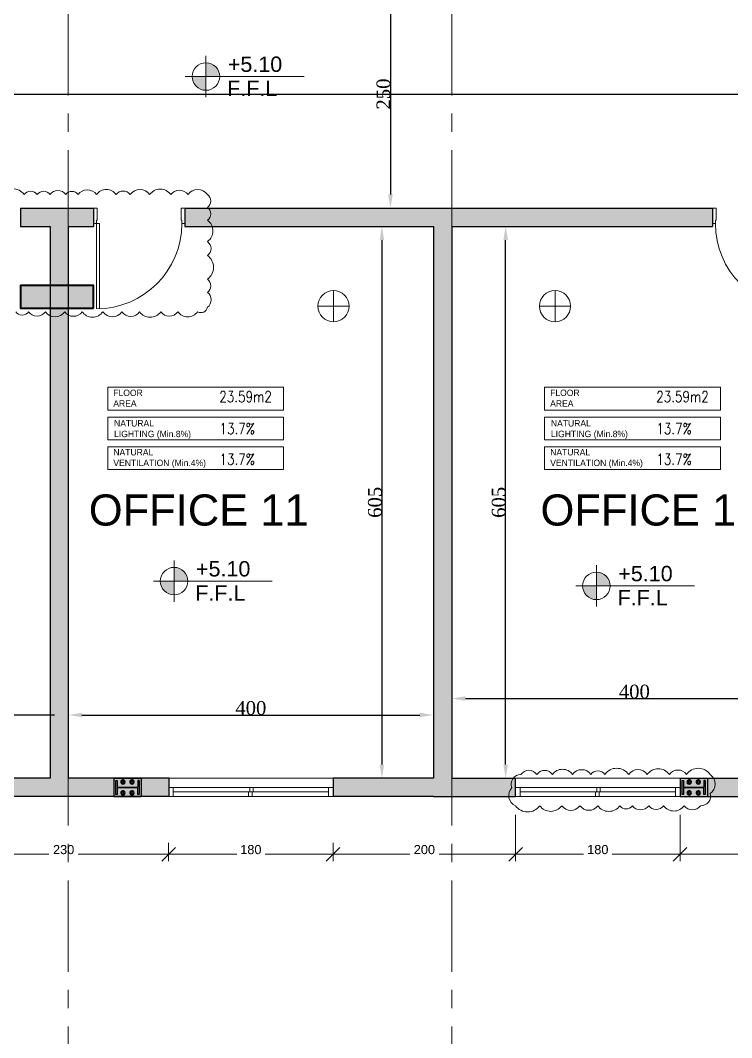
# Model space of a CAD drawing. Header units: millimetres. Extents: x -9083 to 924194, y -232449 to 321637.
# Drawn here: x 76362 to 84150, y 156721 to 167866 of the extents above; entities that cross this region are included whole.
import ezdxf
from ezdxf.enums import TextEntityAlignment as Align

# ---------------------------------------------------------------- set-up
doc = ezdxf.new("R2010")
doc.units = ezdxf.units.MM
doc.header["$LTSCALE"] = 400
doc.header["$MEASUREMENT"] = 0
doc.header["$PDMODE"] = 3
doc.linetypes.add('CENTER', pattern=[2, 1.25, -0.25, 0.25, -0.25])
doc.linetypes.add('CENTERX2', pattern=[4, 2.5, -0.5, 0.5, -0.5])
doc.layers.get('0').update_dxf_attribs({"lineweight": 0, "true_color": 0xff1414})
doc.layers.get('Defpoints').update_dxf_attribs({"color": 8, "lineweight": 5})
for name, color, linetype, lineweight in [('0.column', 5, 'Continuous', 40), ('0.dim', 3, 'Continuous', 25), ('0.hatch', 8, 'Continuous', 5), ('A-ANNO-DIMS', 134, 'Continuous', 9), ('A-DOOR', 2, 'Continuous', 9), ('AR-Level', 120, 'Continuous', 13), ('DETAILS DIMENSION', 15, 'Continuous', 5), ('HATCH', 15, 'Continuous', 0), ('REVC', 210, 'Continuous', 0), ('ROOM INFORMATION', 7, 'Continuous', 5), ('ROOMS DIMENSION', 3, 'Continuous', 5), ('TEXT ROOM INFORMATION', 1, 'Continuous', 5), ('WALL PROPOSED', 255, 'Continuous', 30), ('WINDOWS', 5, 'Continuous', 5)]:
    doc.layers.add(name, color=color, linetype=linetype, lineweight=lineweight)
doc.layers.add('ALARM', color=7, linetype='Continuous', lineweight=5, true_color=0xff0f0f)
doc.layers.add('AXIES', color=7, linetype='CENTER', lineweight=0, true_color=0x949596)
doc.layers.add('STEEL', color=63, linetype='Continuous')
doc.styles.add('arial', font='arial.ttf', dxfattribs={"width": 0.8, "height": 2.2})
doc.styles.add('Arial_1', font='arial.ttf', dxfattribs={"height": 300})
doc.styles.add('asif', font='arial.ttf')
doc.styles.add('ROMAN', font='times.ttf')
doc.styles.add('ROMANS-TITLE', font='ROMANS.shx', dxfattribs={"width": 0.8})
doc.styles.get("Standard").update_dxf_attribs({"font": 'GOTHIC.TTF', "height": 220})
doc.dimstyles.new('DETAILS DIMENSION', dxfattribs={"dimtxt": 100, "dimasz": 150, "dimexe": 75, "dimexo": 200, "dimgap": 50, "dimtad": 0, "dimdec": 0, "dimlfac": 0.1, "dimzin": 0, "dimdsep": 46, "dimtxsty": 'asif', "dimblk": 'OBLIQUE', "dimcen": 200, "dimdle": 50, "dimclrd": 181, "dimclre": 146, "dimclrt": 1, "dimadec": 0, "dimazin": 0, "dimtfac": 0.5, "dimtdec": 0, "dimtix": 1, "dimtofl": 0, "dimtmove": 2, "dimatfit": 2, "dimfxl": 100, "dimtvp": 0.5, "dimtolj": 1, "dimtzin": 0, "dimlwd": -1, "dimlwe": -1, "dimarcsym": 0})
doc.dimstyles.new('ROOMS DIM', dxfattribs={"dimtxt": 150, "dimasz": 150, "dimexe": 0.06, "dimexo": 0.06, "dimgap": 0.03, "dimtad": 1, "dimtoh": 1, "dimdec": 0, "dimlfac": 0.1, "dimzin": 13, "dimdsep": 46, "dimtxsty": 'ROMAN', "dimcen": 0.09, "dimdle": 0.06, "dimse1": 1, "dimse2": 1, "dimclrd": 256, "dimclre": 256, "dimclrt": 3, "dimadec": 0, "dimazin": 0, "dimtfac": 1, "dimtdec": 0, "dimtix": 1, "dimtmove": 2, "dimatfit": 3, "dimfxl": 0.06, "dimtolj": 1, "dimtzin": 0, "dimarcsym": 0})

# ---------------------------------------------------------------- blocks, each defined once
blk = doc.blocks.new('dfvdfv')
at = {"color": 1}
for p, q in [((117630.293, -14767.934), (117630.293, -14766.814)), ((117630.333, -14766.815), (117630.333, -14767.934)), ((117630.253, -14767.934), (117630.293, -14767.934)), ((117630.333, -14767.934), (117630.293, -14767.934)), ((117630.293, -14767.934), (117630.293, -14767.974)), ((117630.293, -14767.974), (117630.303, -14767.974)), ((117630.303, -14767.974), (117630.303, -14768.134)), ((117631.413, -14767.974), (117631.403, -14767.974)), ((117631.403, -14767.974), (117631.403, -14768.134)), ((117631.453, -14767.934), (117631.413, -14767.934)), ((117631.413, -14767.934), (117631.413, -14767.974)), ((117630.303, -14768.134), (117630.253, -14768.134)), ((117631.403, -14768.134), (117631.453, -14768.134))]:
    blk.add_line(p, q, dxfattribs=at)
blk.add_arc((117630.293, -14767.934), 1.12, 0, 90, dxfattribs=at)
blk = doc.blocks.new('*D743')
at = {"layer": 'Defpoints', "color": 0, "transparency": 16777216}
for p in [(81676, 165609), (81676, 165609), (81189, 159563)]:
    blk.add_point(p, dxfattribs=at)
at = {"layer": 'ROOMS DIMENSION', "lineweight": -2, "transparency": 16777216}
blk.add_line((81676, 159713), (81676, 165459), dxfattribs=at)
at = {"layer": 'ROOMS DIMENSION', "transparency": 16777216}
for points in [[(81651, 165459), (81701, 165459), (81676, 165609)], [(81651, 159713), (81701, 159713), (81676, 159563)]]:
    blk.add_solid(points, dxfattribs=at)
at = {"layer": 'ROOMS DIMENSION', "color": 3, "transparency": 16777216, "insert": (81600, 162586), "char_height": 150, "attachment_point": 5, "rotation": 90, "style": 'ROMAN'}
blk.add_mtext('\\A1;605', dxfattribs=at)
blk = doc.blocks.new('*D744')
at = {"layer": 'Defpoints', "color": 0, "transparency": 16777216}
for p in [(85085, 160436), (81085, 160160), (85085, 160160)]:
    blk.add_point(p, dxfattribs=at)
at = {"layer": 'ROOMS DIMENSION', "lineweight": -2, "transparency": 16777216}
blk.add_line((81235, 160436), (84935, 160436), dxfattribs=at)
at = {"layer": 'ROOMS DIMENSION', "transparency": 16777216}
for points in [[(81235, 160461), (81235, 160411), (81085, 160436)], [(84935, 160461), (84935, 160411), (85085, 160436)]]:
    blk.add_solid(points, dxfattribs=at)
at = {"layer": 'ROOMS DIMENSION', "color": 3, "transparency": 16777216, "insert": (83085, 160512), "char_height": 150, "attachment_point": 5, "style": 'ROMAN'}
blk.add_mtext('\\A1;400', dxfattribs=at)
blk = doc.blocks.new('*D672')
at = {"layer": 'Defpoints', "color": 0, "transparency": 16777216}
for p in [(72187, 168309), (78456, 165809), (80415, 165809)]:
    blk.add_point(p, dxfattribs=at)
at = {"layer": 'ROOMS DIMENSION', "lineweight": -2, "transparency": 16777216}
blk.add_line((80415, 168159), (80415, 165959), dxfattribs=at)
at = {"layer": 'ROOMS DIMENSION', "transparency": 16777216}
for points in [[(80390, 168159), (80440, 168159), (80415, 168309)], [(80390, 165959), (80440, 165959), (80415, 165809)]]:
    blk.add_solid(points, dxfattribs=at)
at = {"layer": 'ROOMS DIMENSION', "color": 3, "transparency": 16777216, "insert": (80338, 167059), "char_height": 150, "attachment_point": 5, "rotation": 90, "style": 'ROMAN'}
blk.add_mtext('\\A1;250', dxfattribs=at)
blk = doc.blocks.new('*U175')
for p, q in [((0.1, -0.2), (0.1, 0)), ((0.15, 0), (0.15, -0.1)), ((1.85, 0), (1.85, -0.1)), ((1.9, 0), (1.9, -0.2)), ((0.15, -0.1), (0.1, -0.1)), ((0.15, -0.05), (1.85, -0.05)), ((0.15, -0.1), (1.85, -0.1)), ((1.85, -0.1), (1.9, -0.1))]:
    blk.add_line(p, q)
for points in [[(1.9, -0.2), (0.1, -0.2), (0.1, 0), (1.9, 0)], [(0.987, -0.05), (1.025, -0.05), (1.025, 0), (0.987, 0)], [(0.975, -0.1), (1.012, -0.1), (1.012, -0.05), (0.975, -0.05)]]:
    blk.add_lwpolyline(points, close=True)
blk = doc.blocks.new('*D678')
at = {"layer": 'Defpoints', "color": 0, "transparency": 16777216}
for p in [(76887, 160930), (80885, 160930), (80885, 160256)]:
    blk.add_point(p, dxfattribs=at)
at = {"layer": 'ROOMS DIMENSION', "lineweight": -2, "transparency": 16777216}
blk.add_line((77037, 160256), (80735, 160256), dxfattribs=at)
at = {"layer": 'ROOMS DIMENSION', "transparency": 16777216}
for points in [[(77037, 160281), (77037, 160231), (76887, 160256)], [(80735, 160281), (80735, 160231), (80885, 160256)]]:
    blk.add_solid(points, dxfattribs=at)
at = {"layer": 'ROOMS DIMENSION', "color": 3, "transparency": 16777216, "insert": (78886, 160332), "char_height": 150, "attachment_point": 5, "style": 'ROMAN'}
blk.add_mtext('\\A1;400', dxfattribs=at)
blk = doc.blocks.new('*D679')
at = {"layer": 'Defpoints', "color": 0, "transparency": 16777216}
for p in [(72884, 162150), (72884, 160256), (76887, 160256)]:
    blk.add_point(p, dxfattribs=at)
at = {"layer": 'ROOMS DIMENSION', "lineweight": -2, "transparency": 16777216}
blk.add_line((76737, 160256), (73034, 160256), dxfattribs=at)
at = {"layer": 'ROOMS DIMENSION', "transparency": 16777216}
for points in [[(73034, 160281), (73034, 160231), (72884, 160256)], [(76737, 160281), (76737, 160231), (76887, 160256)]]:
    blk.add_solid(points, dxfattribs=at)
at = {"layer": 'ROOMS DIMENSION', "color": 3, "transparency": 16777216, "insert": (74885, 160332), "char_height": 150, "attachment_point": 5, "style": 'ROMAN'}
blk.add_mtext('\\A1;400', dxfattribs=at)
blk = doc.blocks.new('*D682')
at = {"layer": 'Defpoints', "color": 0, "transparency": 16777216}
for p in [(80303, 165609), (80303, 159563), (80321, 159563)]:
    blk.add_point(p, dxfattribs=at)
at = {"layer": 'ROOMS DIMENSION', "lineweight": -2, "transparency": 16777216}
blk.add_line((80321, 165459), (80321, 159713), dxfattribs=at)
at = {"layer": 'ROOMS DIMENSION', "transparency": 16777216}
for points in [[(80296, 165459), (80346, 165459), (80321, 165609)], [(80296, 159713), (80346, 159713), (80321, 159563)]]:
    blk.add_solid(points, dxfattribs=at)
at = {"layer": 'ROOMS DIMENSION', "color": 3, "transparency": 16777216, "insert": (80245, 162586), "char_height": 150, "attachment_point": 5, "rotation": 90, "style": 'ROMAN'}
blk.add_mtext('\\A1;605', dxfattribs=at)
blk = doc.blocks.new('_Oblique')
at = {"color": 0, "linetype": 'ByBlock', "lineweight": -2}
blk.add_line((-0.5, -0.5), (0.5, 0.5), dxfattribs=at)
blk = doc.blocks.new('*D691')
at = {"layer": 'Defpoints', "color": 0, "transparency": 16777216}
for p in [(75685, 159054), (77986, 159054), (77986, 158730)]:
    blk.add_point(p, dxfattribs=at)
at = {"layer": 'DETAILS DIMENSION', "color": 146, "transparency": 16777216}
for p, q in [((75685, 158854), (75685, 158655)), ((77986, 158854), (77986, 158655))]:
    blk.add_line(p, q, dxfattribs=at)
at = {"layer": 'DETAILS DIMENSION', "color": 181, "transparency": 16777216}
for p, q in [((75635, 158730), (76675, 158730)), ((78036, 158730), (76997, 158730))]:
    blk.add_line(p, q, dxfattribs=at)
at = {"layer": 'DETAILS DIMENSION', "color": 181, "transparency": 16777216, "xscale": 150, "yscale": 150, "zscale": 150, "rotation": 180}
blk.add_blockref('_Oblique', (75685, 158730), dxfattribs=at)
at = {"layer": 'DETAILS DIMENSION', "color": 181, "transparency": 16777216, "xscale": 150, "yscale": 150, "zscale": 150}
blk.add_blockref('_Oblique', (77986, 158730), dxfattribs=at)
at = {"layer": 'DETAILS DIMENSION', "color": 1, "transparency": 16777216, "insert": (76836, 158781), "char_height": 100, "attachment_point": 5, "style": 'asif'}
blk.add_mtext('\\A1;230', dxfattribs=at)
blk = doc.blocks.new('*D692')
at = {"layer": 'Defpoints', "color": 0, "transparency": 16777216}
for p in [(77986, 159054), (79786, 159054), (79786, 158730)]:
    blk.add_point(p, dxfattribs=at)
at = {"layer": 'DETAILS DIMENSION', "color": 146, "transparency": 16777216}
for p, q in [((77986, 158854), (77986, 158655)), ((79786, 158854), (79786, 158655))]:
    blk.add_line(p, q, dxfattribs=at)
at = {"layer": 'DETAILS DIMENSION', "color": 181, "transparency": 16777216}
for p, q in [((77936, 158730), (78731, 158730)), ((79836, 158730), (79042, 158730))]:
    blk.add_line(p, q, dxfattribs=at)
at = {"layer": 'DETAILS DIMENSION', "color": 181, "transparency": 16777216, "xscale": 150, "yscale": 150, "zscale": 150, "rotation": 180}
blk.add_blockref('_Oblique', (77986, 158730), dxfattribs=at)
at = {"layer": 'DETAILS DIMENSION', "color": 181, "transparency": 16777216, "xscale": 150, "yscale": 150, "zscale": 150}
blk.add_blockref('_Oblique', (79786, 158730), dxfattribs=at)
at = {"layer": 'DETAILS DIMENSION', "color": 1, "transparency": 16777216, "insert": (78886, 158781), "char_height": 100, "attachment_point": 5, "style": 'asif'}
blk.add_mtext('\\A1;180', dxfattribs=at)
blk = doc.blocks.new('*D693')
at = {"layer": 'Defpoints', "color": 0, "transparency": 16777216}
for p in [(81785, 159363), (79786, 159054), (81785, 158730)]:
    blk.add_point(p, dxfattribs=at)
at = {"layer": 'DETAILS DIMENSION', "color": 146, "transparency": 16777216}
for p, q in [((81785, 159163), (81785, 158655)), ((79786, 158854), (79786, 158655))]:
    blk.add_line(p, q, dxfattribs=at)
at = {"layer": 'DETAILS DIMENSION', "color": 181, "transparency": 16777216}
for p, q in [((79736, 158730), (80625, 158730)), ((81835, 158730), (80947, 158730))]:
    blk.add_line(p, q, dxfattribs=at)
at = {"layer": 'DETAILS DIMENSION', "color": 181, "transparency": 16777216, "xscale": 150, "yscale": 150, "zscale": 150, "rotation": 180}
blk.add_blockref('_Oblique', (79786, 158730), dxfattribs=at)
at = {"layer": 'DETAILS DIMENSION', "color": 181, "transparency": 16777216, "xscale": 150, "yscale": 150, "zscale": 150}
blk.add_blockref('_Oblique', (81785, 158730), dxfattribs=at)
at = {"layer": 'DETAILS DIMENSION', "color": 1, "transparency": 16777216, "insert": (80786, 158781), "char_height": 100, "attachment_point": 5, "style": 'asif'}
blk.add_mtext('\\A1;200', dxfattribs=at)
blk = doc.blocks.new('*D694')
at = {"layer": 'Defpoints', "color": 0, "transparency": 16777216}
for p in [(81785, 159363), (83585, 159363), (83585, 158730)]:
    blk.add_point(p, dxfattribs=at)
at = {"layer": 'DETAILS DIMENSION', "color": 146, "transparency": 16777216}
for p, q in [((81785, 159163), (81785, 158655)), ((83585, 159163), (83585, 158655))]:
    blk.add_line(p, q, dxfattribs=at)
at = {"layer": 'DETAILS DIMENSION', "color": 181, "transparency": 16777216}
for p, q in [((81735, 158730), (82530, 158730)), ((83635, 158730), (82841, 158730))]:
    blk.add_line(p, q, dxfattribs=at)
at = {"layer": 'DETAILS DIMENSION', "color": 181, "transparency": 16777216, "xscale": 150, "yscale": 150, "zscale": 150, "rotation": 180}
blk.add_blockref('_Oblique', (81785, 158730), dxfattribs=at)
at = {"layer": 'DETAILS DIMENSION', "color": 181, "transparency": 16777216, "xscale": 150, "yscale": 150, "zscale": 150}
blk.add_blockref('_Oblique', (83585, 158730), dxfattribs=at)
at = {"layer": 'DETAILS DIMENSION', "color": 1, "transparency": 16777216, "insert": (82685, 158781), "char_height": 100, "attachment_point": 5, "style": 'asif'}
blk.add_mtext('\\A1;180', dxfattribs=at)
blk = doc.blocks.new('*D695')
at = {"layer": 'Defpoints', "color": 0, "transparency": 16777216}
for p in [(83585, 159363), (86385, 159054), (86385, 158730)]:
    blk.add_point(p, dxfattribs=at)
at = {"layer": 'DETAILS DIMENSION', "color": 146, "transparency": 16777216}
for p, q in [((83585, 159163), (83585, 158655)), ((86385, 158854), (86385, 158655))]:
    blk.add_line(p, q, dxfattribs=at)
at = {"layer": 'DETAILS DIMENSION', "color": 181, "transparency": 16777216}
for p, q in [((83535, 158730), (84824, 158730)), ((86435, 158730), (85147, 158730))]:
    blk.add_line(p, q, dxfattribs=at)
at = {"layer": 'DETAILS DIMENSION', "color": 181, "transparency": 16777216, "xscale": 150, "yscale": 150, "zscale": 150, "rotation": 180}
blk.add_blockref('_Oblique', (83585, 158730), dxfattribs=at)
at = {"layer": 'DETAILS DIMENSION', "color": 181, "transparency": 16777216, "xscale": 150, "yscale": 150, "zscale": 150}
blk.add_blockref('_Oblique', (86385, 158730), dxfattribs=at)
at = {"layer": 'DETAILS DIMENSION', "color": 1, "transparency": 16777216, "insert": (84985, 158781), "char_height": 100, "attachment_point": 5, "style": 'asif'}
blk.add_mtext('\\A1;280', dxfattribs=at)
blk = doc.blocks.new('A$Ccfd28120')
for p, q in [((0, -171), (0, 171)), ((171, 0), (-171, 0))]:
    blk.add_line(p, q)
blk.add_circle((0, 0), 171)
blk = doc.blocks.new('hjhg')
at = {"layer": 'AXIES', "linetype": 'CENTERX2'}
for p, q in [((6085684.3, 791366), (6085684.3, 816591.3)), ((6089882.5, 791366), (6089882.5, 816591.3)), ((6131186.9, 796484.5), (6071269.8, 796484.5))]:
    blk.add_line(p, q, dxfattribs=at)
blk = doc.blocks.new('*D768')
at = {"layer": 'Defpoints', "color": 0, "transparency": 16777216}
for p in [(116685, 168509), (68985, 168309), (116685, 167056)]:
    blk.add_point(p, dxfattribs=at)
at = {"layer": 'ROOMS DIMENSION', "lineweight": -2, "transparency": 16777216}
blk.add_line((69135, 167056), (116535, 167056), dxfattribs=at)
at = {"layer": 'ROOMS DIMENSION', "transparency": 16777216}
for points in [[(69135, 167081), (69135, 167031), (68985, 167056)], [(116535, 167081), (116535, 167031), (116685, 167056)]]:
    blk.add_solid(points, dxfattribs=at)
at = {"layer": 'ROOMS DIMENSION', "color": 3, "transparency": 16777216, "insert": (92585, 167665), "char_height": 150, "attachment_point": 5, "style": 'ROMAN'}
blk.add_mtext('\\A1;4770', dxfattribs=at)
blk = doc.blocks.new('Room Info')
at = {"layer": 'TEXT ROOM INFORMATION', "ltscale": 5}
for tag, p in [('FLR_AREA', (17, 833.5)), ('NAT_LIGHT', (19, 482.5)), ('NAT_VENT', (19, 147.5))]:
    blk.add_attdef(tag, p, '', height=180, dxfattribs=at)
blk = doc.blocks.new('Level-p')
h = blk.add_hatch(color=251)
h.paths.add_polyline_path([(0, 0.0025), (0, 0), (0.0025, 0, 0.414214)])
h.paths.add_polyline_path([(0, 0), (-0.0025, 0, 0.414214), (0, -0.0025)])
for p, q in [((0, -0.00375), (0, 0.00375)), ((0.01781, 0), (-0.00375, 0))]:
    blk.add_line(p, q)
blk.add_circle((0, 0), 0.0025)
at = {"style": 'arial'}
for p in [(0.00285, 0.0006), (0.00276, -0.00253)]:
    blk.add_attdef('F.F.L+1.20', p, '', height=0.002, dxfattribs=at)
blk = doc.blocks.new('GHBVNVCN')
at = {"layer": '0.hatch'}
h = blk.add_hatch(color=256, dxfattribs=at)
h.dxf.hatch_style = 1
h.paths.add_polyline_path([(891.729, -1733.231), (891.729, -1732.981), (890.929, -1732.981), (890.929, -1733.231)])
at = {"layer": '0.column'}
blk.add_lwpolyline([(891.729, -1733.231), (891.729, -1732.981), (890.929, -1732.981), (890.929, -1733.231)], close=True, dxfattribs=at)
at = {"layer": 'STEEL', "color": 114, "true_color": 0x139b48}
for p, q in [((891.952, -1738.381), (891.952, -1738.581)), ((891.952, -1738.381), (892.252, -1738.381)), ((891.975, -1738.557), (891.975, -1738.405)), ((891.975, -1738.405), (891.99, -1738.405)), ((891.99, -1738.405), (891.99, -1738.477)), ((892.229, -1738.405), (892.214, -1738.405)), ((892.214, -1738.405), (892.214, -1738.477)), ((892.229, -1738.405), (892.229, -1738.557)), ((892.252, -1738.381), (892.252, -1738.581)), ((898.152, -1738.381), (898.152, -1738.581)), ((898.152, -1738.381), (898.452, -1738.381)), ((898.175, -1738.557), (898.175, -1738.405)), ((898.175, -1738.405), (898.19, -1738.405)), ((898.19, -1738.405), (898.19, -1738.477)), ((898.429, -1738.405), (898.414, -1738.405)), ((898.414, -1738.405), (898.414, -1738.477)), ((898.429, -1738.405), (898.429, -1738.557)), ((898.452, -1738.381), (898.452, -1738.581)), ((891.99, -1738.557), (891.975, -1738.557)), ((891.99, -1738.477), (892.214, -1738.477)), ((892.214, -1738.485), (891.99, -1738.485)), ((891.99, -1738.485), (891.99, -1738.557)), ((892.214, -1738.557), (892.214, -1738.485)), ((892.229, -1738.557), (892.214, -1738.557)), ((898.19, -1738.557), (898.175, -1738.557)), ((898.19, -1738.477), (898.414, -1738.477)), ((898.414, -1738.485), (898.19, -1738.485)), ((898.19, -1738.485), (898.19, -1738.557)), ((898.414, -1738.557), (898.414, -1738.485)), ((898.429, -1738.557), (898.414, -1738.557)), ((891.952, -1738.581), (892.252, -1738.581)), ((898.152, -1738.581), (898.452, -1738.581))]:
    blk.add_line(p, q, dxfattribs=at)
at = {"layer": 'STEEL', "color": 8, "ltscale": 500}
for centre, radius, start, end in [((892.052, -1738.421), 0.024, 30, 210), ((892.052, -1738.421), 0.024, 210, 30), ((892.052, -1738.421), 0.012, 45, 225), ((892.052, -1738.421), 0.012, 150, 330), ((892.052, -1738.421), 0.012, 330, 150), ((892.052, -1738.421), 0.012, 225, 45), ((892.152, -1738.421), 0.024, 30, 210), ((892.152, -1738.421), 0.024, 210, 30), ((892.152, -1738.421), 0.012, 45, 225), ((892.152, -1738.421), 0.012, 150, 330), ((892.152, -1738.421), 0.012, 330, 150), ((892.152, -1738.421), 0.012, 225, 45), ((898.252, -1738.421), 0.024, 30, 210), ((898.252, -1738.421), 0.024, 210, 30), ((898.252, -1738.421), 0.012, 45, 225), ((898.252, -1738.421), 0.012, 150, 330), ((898.252, -1738.421), 0.012, 330, 150), ((898.252, -1738.421), 0.012, 225, 45), ((898.352, -1738.421), 0.024, 30, 210), ((898.352, -1738.421), 0.024, 210, 30), ((898.352, -1738.421), 0.012, 45, 225), ((898.352, -1738.421), 0.012, 150, 330), ((898.352, -1738.421), 0.012, 330, 150), ((898.352, -1738.421), 0.012, 225, 45), ((892.052, -1738.541), 0.024, 30, 210), ((892.052, -1738.541), 0.024, 210, 30), ((892.052, -1738.541), 0.012, 45, 225), ((892.052, -1738.541), 0.012, 150, 330), ((892.052, -1738.541), 0.012, 330, 150), ((892.052, -1738.541), 0.012, 225, 45), ((892.152, -1738.541), 0.024, 30, 210), ((892.152, -1738.541), 0.024, 210, 30), ((892.152, -1738.541), 0.012, 45, 225), ((892.152, -1738.541), 0.012, 150, 330), ((892.152, -1738.541), 0.012, 330, 150), ((892.152, -1738.541), 0.012, 225, 45), ((898.252, -1738.541), 0.024, 30, 210), ((898.252, -1738.541), 0.024, 210, 30), ((898.252, -1738.541), 0.012, 45, 225), ((898.252, -1738.541), 0.012, 150, 330), ((898.252, -1738.541), 0.012, 330, 150), ((898.252, -1738.541), 0.012, 225, 45), ((898.352, -1738.541), 0.024, 30, 210), ((898.352, -1738.541), 0.024, 210, 30), ((898.352, -1738.541), 0.012, 45, 225), ((898.352, -1738.541), 0.012, 150, 330), ((898.352, -1738.541), 0.012, 330, 150), ((898.352, -1738.541), 0.012, 225, 45)]:
    blk.add_arc(centre, radius, start, end, dxfattribs=at)

msp = doc.modelspace()

# ---------------------------------------------------------------- hatches: boundary and pattern name
at = {"layer": 'HATCH', "true_color": 0x939598}
h = msp.add_hatch(color=252, dxfattribs=at)
h.dxf.hatch_style = 1
h.paths.add_polyline_path([(80460.41665, 173827.00829), (79085.41665, 173827.00829), (68785.41665, 173827.00829), (68785.41665, 168926.57089), (68985.41665, 168926.57089), (68985.41665, 170130.13199), (69567.95287, 170130.13199), (69567.95287, 170230.13199), (68985.41665, 170230.13199), (68985.41665, 173627.00829), (70533.33648, 173627.00829), (70533.33648, 170230.13199), (70387.95287, 170230.13199), (70387.95287, 170130.13199), (70780.80026, 170130.13199), (70780.80026, 170230.13199), (70635.41665, 170230.13199), (70635.41665, 173627.00829), (72185.41665, 173627.00829), (72185.41665, 170230.13199), (71600.80026, 170230.13199), (71600.80026, 170130.13199), (72185.41665, 170130.13199), (72185.41665, 168976.57089), (72385.41665, 168976.57089), (72385.41665, 173627.00829), (75435.41665, 173627.00829), (75435.41665, 168308.92654), (77872.25556, 168308.92654), (77872.25556, 168508.92654), (77685.41665, 168508.92654), (77685.41665, 168753.6541), (77585.41665, 168753.6541), (77585.41665, 168508.92654), (75635.41665, 168508.92654), (75635.41665, 169707.00829), (77585.41665, 169707.00829), (77585.41665, 169572.40411), (77685.41665, 169572.40411), (77685.41665, 169940.33843), (77585.41665, 169940.33843), (77585.41665, 169807.00829), (75635.41665, 169807.00829), (75635.41665, 171007.00829), (77585.41665, 171007.00829), (77585.41665, 170760.36381), (77685.41665, 170760.36381), (77685.41665, 171349.52012), (77585.41665, 171349.52012), (77585.41665, 171107.00829), (75635.41665, 171107.00829), (75635.41665, 172302.87564), (77585.41665, 172302.87564), (77585.41665, 172168.27145), (77685.41665, 172168.27145), (77685.41665, 172557.47982), (77585.41665, 172557.47982), (77585.41665, 172422.87564), (75635.41665, 172422.87564), (75635.41665, 173627.00829), (78885.41665, 173627.00829), (78885.41665, 168508.92654), (78772.25556, 168508.92654), (78772.25556, 168308.92654), (82488.19639, 168308.92654), (82488.19639, 168508.92654), (79085.41665, 168508.92654), (79085.41665, 173627.00829), (80460.41665, 173627.00829)])
h.paths.add_polyline_path([(77685.41665, 173627.00829), (77585.41665, 173627.00829), (77585.41665, 173377.5052), (77685.41665, 173377.5052)], flags=16)
h.paths.add_polyline_path([(84935.41665, 173827.00829), (82260.41665, 173827.00829), (82260.41665, 173627.00829), (83635.41665, 173627.00829), (83635.41665, 168508.92654), (83490.81247, 168508.92654), (83490.81247, 168308.92654), (83980.02084, 168308.92654), (83980.02084, 168508.92654), (83835.41665, 168508.92654), (83835.41665, 173627.00829), (84935.41665, 173627.00829)])
h.paths.add_polyline_path([(89135.41665, 173827.00829), (86735.41665, 173827.00829), (86735.41665, 173627.00829), (87835.41665, 173627.00829), (87835.41665, 168508.92654), (84980.02084, 168508.92654), (84980.02084, 168308.92654), (90890.81247, 168308.92654), (90890.81247, 168508.92654), (88035.41665, 168508.92654), (88035.41665, 173627.00829), (89135.41665, 173627.00829)])
h.paths.add_polyline_path([(97535.41665, 173827.00829), (95385.41665, 173827.00829), (95385.41665, 173627.00829), (96235.41665, 173627.00829), (96235.41665, 168508.92654), (93380.02084, 168508.92654), (93380.02084, 168308.92654), (99285.5803, 168308.92654), (99285.5803, 168508.92654), (96435.41665, 168508.92654), (96435.41665, 173627.00829), (97535.41665, 173627.00829)])
h.paths.add_polyline_path([(101735.41665, 173827.00829), (99335.41665, 173827.00829), (99335.41665, 173627.00829), (100435.41665, 173627.00829), (100435.41665, 168508.92654), (100290.81247, 168508.92654), (100290.81247, 168308.92654), (100780.02084, 168308.92654), (100780.02084, 168508.92654), (100635.41665, 168508.92654), (100635.41665, 173627.00829), (101735.41665, 173627.00829)])
h.paths.add_polyline_path([(105935.41665, 173827.00829), (103535.41665, 173827.00829), (103535.41665, 173627.00829), (104635.41665, 173627.00829), (104635.41665, 168508.92654), (101780.02084, 168508.92654), (101780.02084, 168308.92654), (107690.81247, 168308.92654), (107690.81247, 168508.92654), (104835.41665, 168508.92654), (104835.41665, 173627.00829), (105935.41665, 173627.00829)])
h.paths.add_polyline_path([(110885.41665, 173827.00829), (107735.41665, 173827.00829), (107735.41665, 173627.00829), (108835.41665, 173627.00829), (108835.41665, 168508.92654), (108690.81247, 168508.92654), (108690.81247, 168308.92654), (109180.02084, 168308.92654), (109180.02084, 168508.92654), (109035.41665, 168508.92654), (109035.41665, 173627.00829), (110885.41665, 173627.00829)])
h.paths.add_polyline_path([(114341.66665, 173827.00829), (112685.41665, 173827.00829), (112685.41665, 173627.00829), (113435.41665, 173627.00829), (113435.41665, 168508.92654), (110182.63692, 168508.92654), (110182.63692, 168308.92654), (113635.41665, 168308.92654), (115385.41665, 168308.92654), (115385.41665, 168508.92654), (113635.41665, 168508.92654), (113635.41665, 173627.00829), (114341.66665, 173627.00829)])
h.paths.add_polyline_path([(110485.41665, 165608.92654), (110630.02084, 165608.92654), (110630.02084, 165808.92654), (110140.81247, 165808.92654), (110140.81247, 165608.92654), (110285.41665, 165608.92654), (110285.41665, 159562.60548), (109185.41665, 159562.60548), (109185.41665, 159362.60548), (111585.41665, 159362.60548), (111585.41665, 159562.60548), (110485.41665, 159562.60548)])
h.paths.add_polyline_path([(102230.02084, 165808.92654), (101740.81247, 165808.92654), (101740.81247, 165608.92654), (101885.41665, 165608.92654), (101885.41665, 159562.60548), (101585.41665, 159562.60548), (101585.41665, 159362.60548), (102985.41665, 159362.60548), (102985.41665, 159562.60548), (102085.41665, 159562.60548), (102085.41665, 165608.92654), (102230.02084, 165608.92654)])
h.paths.add_polyline_path([(100740.81247, 165808.92654), (94830.02084, 165808.92654), (94830.02084, 165608.92654), (97685.41665, 165608.92654), (97685.41665, 159562.60548), (96585.41665, 159562.60548), (96585.41665, 159362.60548), (99785.41665, 159362.59179), (99785.41665, 159562.59179), (97885.41665, 159562.60548), (97885.41665, 165608.92654), (100740.81247, 165608.92654)])
h.paths.add_polyline_path([(92340.81247, 165808.92654), (86430.02084, 165808.92654), (86430.02084, 165608.92654), (89285.41665, 165608.92654), (89285.41665, 159562.60548), (88185.41665, 159562.60548), (88185.41665, 159362.60548), (90585.41665, 159362.60548), (90585.41665, 159562.60548), (89485.41665, 159562.60548), (89485.41665, 165608.92654), (92340.81247, 165608.92654)])
h.paths.add_polyline_path([(85430.02084, 165808.92654), (84940.81247, 165808.92654), (84940.81247, 165608.92654), (85085.41665, 165608.92654), (85085.41665, 159562.60548), (83585.41665, 159562.60548), (83585.41665, 159362.60548), (86385.41665, 159362.60548), (86385.41665, 159562.60548), (85285.41665, 159562.60548), (85285.41665, 165608.92654), (85430.02084, 165608.92654)])
h.paths.add_polyline_path([(83940.81247, 165808.92654), (78164.83139, 165808.92654), (78164.83139, 165608.92654), (80885.41665, 165608.92654), (80885.41665, 159562.59179), (79786.31598, 159562.59179), (79786.31598, 159362.59179), (80885.41665, 159362.59179), (80885.41665, 159362.60548), (81785.41665, 159362.60548), (81785.41665, 159562.60548), (81085.41665, 159562.60548), (81085.41665, 165608.92654), (83940.81247, 165608.92654)])
h.paths.add_polyline_path([(77162.21531, 165808.92654), (76362.21531, 165808.92654), (76362.21531, 165608.92654), (76687.21531, 165608.92654), (76687.21531, 159562.59179), (75685.45544, 159562.59179), (75685.45544, 159362.59179), (77986.31598, 159362.59179), (77986.31598, 159562.59179), (76887.21531, 159562.59179), (76887.21531, 165608.92654), (77162.21531, 165608.92654)])
h.paths.add_polyline_path([(75359.59922, 165808.92654), (72539.0914, 165808.92654), (72539.0914, 165608.92654), (72683.69558, 165608.92654), (72683.69558, 159562.59179), (71809.3863, 159562.59179), (71809.3863, 159362.59179), (73885.45544, 159362.59179), (73885.45544, 159562.59179), (72883.69558, 159562.59179), (72883.69558, 165608.92654), (75359.59922, 165608.92654)])
h.paths.add_polyline_path([(71536.47531, 165808.92654), (68985.41665, 165808.92654), (68985.41665, 166526.57089), (68785.41665, 166526.57088), (68785.41665, 159362.59179), (70009.3863, 159362.59179), (70009.3863, 159562.59179), (68985.41665, 159562.59179), (68985.41665, 165608.92654), (71536.47531, 165608.92654)])
h.paths.add_polyline_path([(116685.41665, 168126.57089), (116885.41665, 168126.57089), (116885.41665, 173827.00829), (116141.66665, 173827.00829), (116141.66665, 173627.00829), (116685.41665, 173627.00829), (116685.41665, 168508.92654), (116485.41665, 168508.92654), (116485.41665, 168308.92654), (116685.41665, 168308.92654)])
h.paths.add_polyline_path([(116885.41665, 167726.57089), (116685.41665, 167726.57089), (116685.41665, 167426.57089), (116885.41665, 167426.57089)])
h.paths.add_polyline_path([(94185.41665, 173827.00829), (94185.41665, 173627.00829), (94485.41665, 173627.00829), (94485.41665, 173827.00829)])
h.paths.add_polyline_path([(93285.41665, 173627.00829), (93285.41665, 173827.00829), (90935.41665, 173827.00829), (90935.41665, 173627.00829), (92035.41665, 173627.00829), (92035.41665, 168508.92654), (91890.81247, 168508.92654), (91890.81247, 168308.92654), (92380.02084, 168308.92654), (92380.02084, 168508.92654), (92235.41665, 168508.92654), (92235.41665, 173627.00829)])

# ---------------------------------------------------------------- linework, layer by layer
at = {"layer": 'REVC'}
msp.add_lwpolyline([(76152.2259, 165956.50639, -0.52056705), (76402.90494, 165956.50639, -0.52056705), (76547.46094, 165956.50639, -0.52056705), (76687.89492, 165956.50639, -0.52056705), (76859.37639, 165956.50639, -0.52056705), (76994.61814, 165956.50639, -0.52056705), (77195.67815, 165956.50639, -0.52056705), (77411.23242, 165956.50639, -0.52056705), (77564.34989, 165956.50639, -0.52056705), (77777.71903, 165956.50639, -0.52056705), (78009.91199, 165956.50639, -0.52056705), (78198.32106, 165956.50639, -0.52056705), (78410.34627, 165956.50639, -0.52056705), (78410.34627, 165817.45999, -0.52056705), (78410.34627, 165675.64251, -0.52056705), (78410.34627, 165441.86259, -0.52056705), (78410.34627, 165289.27818, -0.52056705), (78410.34627, 165030.36322, -0.52056705), (78410.34627, 164885.76652, -0.52056705), (78410.34627, 164724.26257, -0.52056705), (78302.94233, 164673.29986, -0.52056705), (78086.3016, 164673.29986, -0.52056705), (77899.20279, 164673.29986, -0.52056705), (77668.23464, 164673.29986, -0.52056705), (77474.5357, 164673.29986, -0.52056705), (77265.6426, 164673.29986, -0.52056705), (77038.32854, 164673.29986, -0.52056705), (76847.40067, 164673.29986, -0.52056705), (76636.58288, 164673.29986, -0.52056705), (76453.12188, 164673.29986, -0.52056705), (76311.40613, 164673.29986, -0.52056705)], format="xyb", dxfattribs=at)
msp.add_lwpolyline([(83915.15539, 159604.73735, -0.52056705), (83915.15539, 159395.19726, -0.52056705), (83810.07485, 159262.77461, -0.52056705), (83631.11024, 159262.77461, -0.52056705), (83405.24072, 159262.77461, -0.52056705), (83242.6381, 159262.77461, -0.52056705), (83063.26251, 159262.77461, -0.52056705), (82926.37275, 159262.77461, -0.52056705), (82685.07714, 159262.77461, -0.52056705), (82489.21749, 159262.77461, -0.52056705), (82289.60609, 159262.77461, -0.52056705), (82049.22603, 159262.77461, -0.52056705), (81783.64989, 159262.77461, -0.52056705), (81741.91306, 159457.78817, -0.52056705), (81843.47407, 159604.73735, -0.52056705), (82017.49468, 159604.73735, -0.52056705), (82189.32609, 159604.73735, -0.52056705), (82407.89559, 159604.73735, -0.52056705), (82609.41134, 159604.73735, -0.52056705), (82761.56035, 159604.73735, -0.52056705), (83023.20978, 159604.73735, -0.52056705), (83226.01544, 159604.73735, -0.52056705), (83468.2144, 159604.73735, -0.52056705), (83654.87375, 159604.73735, -0.52056705)], format="xyb", close=True, dxfattribs=at)
at = {"layer": 'ROOM INFORMATION', "ltscale": 5}
for points in [[(77319.57552, 163845.72739), (79244.52283, 163845.72739), (79244.52283, 163595.72739), (77319.57552, 163595.72739)], [(82103.07184, 163845.72739), (84028.01916, 163845.72739), (84028.01916, 163595.72739), (82103.07184, 163595.72739)], [(77319.57552, 163519.22739), (79244.52283, 163519.22739), (79244.52283, 163269.22739), (77319.57552, 163269.22739)], [(82103.07184, 163519.22739), (84028.01916, 163519.22739), (84028.01916, 163269.22739), (82103.07184, 163269.22739)], [(77319.57552, 163195.22739), (79244.52283, 163195.22739), (79244.52283, 162945.22739), (77319.57552, 162945.22739)], [(82103.07184, 163195.22739), (84028.01916, 163195.22739), (84028.01916, 162945.22739), (82103.07184, 162945.22739)]]:
    msp.add_lwpolyline(points, close=True, dxfattribs=at)
at = {"layer": 'WALL PROPOSED'}
for p, q in [((76362.21531, 165808.92654), (77162.21531, 165808.92654)), ((76362.21531, 165808.92654), (77162.21531, 165808.92654)), ((76362.21531, 165808.92654), (76362.21531, 165608.92654)), ((77162.21531, 165808.92654), (77162.21531, 165608.92654)), ((78164.83139, 165808.92654), (83938.19639, 165808.92654)), ((78164.83139, 165808.92654), (78164.83139, 165608.92654)), ((83940.81247, 165808.92654), (83940.81247, 165608.92654)), ((76362.21531, 165608.92654), (76687.21531, 165608.92654)), ((76362.21531, 165608.92654), (76687.21531, 165608.92654)), ((76687.21531, 165608.92654), (76687.21531, 159562.59179)), ((76887.21531, 165608.92654), (77162.21531, 165608.92654)), ((76887.21531, 165608.92654), (76887.21531, 159562.59179)), ((76887.21531, 165608.92654), (77162.21531, 165608.92654)), ((78164.83139, 165608.92654), (80885.41665, 165608.92654)), ((80885.41665, 165608.92654), (80885.41665, 159562.59179)), ((81085.41665, 165608.92654), (81085.41665, 159562.59179)), ((81085.41665, 165608.92654), (83940.81247, 165608.92654)), ((76687.21531, 159562.59179), (75685.45544, 159562.59179)), ((77986.31598, 159562.59179), (76887.21531, 159562.59179)), ((77986.31598, 159562.59179), (77986.31598, 159362.59179)), ((80885.41665, 159562.59179), (79786.31598, 159562.59179)), ((79786.31598, 159562.59179), (79786.31598, 159362.59179)), ((81085.41665, 159562.60548), (81785.41665, 159562.60548)), ((81785.41665, 159362.60548), (81785.41665, 159562.60548)), ((83585.41665, 159562.60548), (85085.41665, 159562.60548)), ((83585.41665, 159562.60548), (83585.41665, 159362.60548)), ((77986.31598, 159362.59179), (75685.45544, 159362.59179)), ((80885.41665, 159362.59179), (79786.31598, 159362.59179)), ((80885.41665, 159362.60548), (81785.41665, 159362.60548)), ((80885.41665, 159362.60548), (80885.41665, 159362.59179)), ((81085.41665, 159362.60548), (81085.41665, 159362.59179)), ((83585.41665, 159362.60548), (86385.41665, 159362.60548))]:
    msp.add_line(p, q, dxfattribs=at)

# ---------------------------------------------------------------- block references
at = {"layer": '0.dim', "xscale": 1000, "yscale": 1000, "zscale": 1000}
msp.add_blockref('GHBVNVCN', (-814566.70812, 1897943.63688), dxfattribs=at)
at = {"layer": 'A-DOOR', "yscale": 835.5133992026115, "zscale": 835.5133992026115, "rotation": 180}
for p, xscale in [((-98204490.62537, -12173164.83564), -835.5133992026115), ((98366593.65314, -12173164.83564), 835.5133992026115)]:
    msp.add_blockref('dfvdfv', p, dxfattribs=dict(at, xscale=xscale))
at = {"layer": 'ALARM'}
for p in [(79791.10811, 164735.79822), (82216.32503, 164735.79822)]:
    msp.add_blockref('A$Ccfd28120', p, dxfattribs=at)
at = {"layer": 'AR-Level'}
ref = msp.add_blockref('Level-p', (78394.36115, 167250.3458), dxfattribs=dict(at, xscale=60357.09703953393, yscale=60357.09703953393, zscale=60357.09703953393))
ref.add_attrib('F.F.L+1.20', '+5.10', (78634.2383, 167301.22795), dxfattribs={"layer": '0', "height": 168.43841, "style": 'arial'})
ref.add_attrib('F.F.L+1.20', 'F.F.L', (78626.50717, 167036.8597), dxfattribs={"layer": '0', "height": 168.43841, "style": 'arial'})
ref = msp.add_blockref('Level-p', (78045.55629, 161722.72133), dxfattribs=dict(at, xscale=60357.09703953393, yscale=60357.09703953393, zscale=60357.09703953393))
ref.add_attrib('F.F.L+1.20', '+5.10', (78285.43344, 161773.60348), dxfattribs={"layer": '0', "height": 168.43841, "style": 'arial'})
ref.add_attrib('F.F.L+1.20', 'F.F.L', (78277.70231, 161509.23523), dxfattribs={"layer": '0', "height": 168.43841, "style": 'arial'})
ref = msp.add_blockref('Level-p', (82669.32833, 161670.51519), dxfattribs=dict(at, xscale=60357.09703953393, yscale=60357.09703953393, zscale=60357.09703953393))
ref.add_attrib('F.F.L+1.20', '+5.10', (82909.20547, 161721.39734), dxfattribs={"layer": '0', "height": 168.43841, "style": 'arial'})
ref.add_attrib('F.F.L+1.20', 'F.F.L', (82901.47434, 161457.02908), dxfattribs={"layer": '0', "height": 168.43841, "style": 'arial'})
at = {"layer": 'TEXT ROOM INFORMATION'}
ref = msp.add_blockref('Room Info', (78523.57552, 162970.24109), dxfattribs=at)
ref.add_attrib('FLR_AREA', '23.59m2', dxfattribs={"ltscale": 5, "height": 120, "style": 'ROMANS-TITLE', "width": 0.8}).set_placement((78540.57552, 163803.74109), align=Align.TOP_LEFT)
ref.add_attrib('NAT_LIGHT', '13.7%', dxfattribs={"ltscale": 5, "height": 120, "style": 'ROMANS-TITLE', "width": 0.8}).set_placement((78542.57552, 163452.74109), align=Align.TOP_LEFT)
ref.add_attrib('NAT_VENT', '13.7%', dxfattribs={"ltscale": 5, "height": 120, "style": 'ROMANS-TITLE', "width": 0.8}).set_placement((78542.57552, 163117.74109), align=Align.TOP_LEFT)
ref = msp.add_blockref('Room Info', (83307.07184, 162970.24109), dxfattribs=at)
ref.add_attrib('FLR_AREA', '23.59m2', dxfattribs={"ltscale": 5, "height": 120, "style": 'ROMANS-TITLE', "width": 0.8}).set_placement((83324.07184, 163803.74109), align=Align.TOP_LEFT)
ref.add_attrib('NAT_LIGHT', '13.7%', dxfattribs={"ltscale": 5, "height": 120, "style": 'ROMANS-TITLE', "width": 0.8}).set_placement((83326.07184, 163452.74109), align=Align.TOP_LEFT)
ref.add_attrib('NAT_VENT', '13.7%', dxfattribs={"ltscale": 5, "height": 120, "style": 'ROMANS-TITLE', "width": 0.8}).set_placement((83326.07184, 163117.74109), align=Align.TOP_LEFT)
at = {"layer": 'WALL PROPOSED'}
msp.add_blockref('hjhg', (-6008797.0977, -637121.91356), dxfattribs=at)
at = {"layer": 'WINDOWS', "xscale": 1000.000000014552, "yscale": 1000.000000014552, "zscale": 1000.000000014552, "rotation": 180}
for p in [(79886.31597, 159362.59179), (83685.41664, 159362.60548)]:
    msp.add_blockref('*U175', p, dxfattribs=at)

# ---------------------------------------------------------------- texts
at = {"layer": 'A-ANNO-DIMS', "char_height": 340.809438, "attachment_point": 2, "line_spacing_factor": 0.938532, "style": 'Arial_1'}
for s, insert, width in [('OFFICE 11', (78315.42062, 162672.39297), 3622.2857845), ('OFFICE 12', (83261.21988, 162672.39297), 2822.2857845)]:
    msp.add_mtext(s, dxfattribs=dict(at, insert=insert, width=width))
at = {"layer": 'ROOM INFORMATION', "ltscale": 5, "char_height": 70, "attachment_point": 1}
for s, insert in [('{\\C7;FLOOR\\PAREA}', (77379.8737, 163820.72739)), ('{\\C7;FLOOR\\PAREA}', (82163.37002, 163820.72739)), ('{\\C7;NATURAL\\PLIGHTING (Min.8%)}', (77388.3737, 163486.72739)), ('{\\C7;NATURAL\\PLIGHTING (Min.8%)}', (82171.87002, 163486.72739)), ('{\\C7;NATURAL\\PVENTILATION (Min.4%)}', (77380.57552, 163169.72739)), ('{\\C7;NATURAL\\PVENTILATION (Min.4%)}', (82164.07184, 163169.72739))]:
    msp.add_mtext_dynamic_manual_height_columns(s, width=1515.090309, gutter_width=900, heights=[0], dxfattribs=dict(at, insert=insert))

# ---------------------------------------------------------------- dimensions: what is measured, and where the dimension line sits
at = {"layer": 'DETAILS DIMENSION'}
for base, p1, p2, picture, middle in [((81785.41665, 158730.38267), (79786.31598, 159054.32563), (81785.41665, 159362.60548), '*D693', (80785.86632, 158781.43997)), ((83585.41665, 158730.38267), (81785.41665, 159362.60548), (83585.41665, 159362.60548), '*D694', (82685.41665, 158781.43997)), ((86385.41665, 158730.38267), (83585.41665, 159362.60548), (86385.41665, 159054.32563), '*D695', (84985.41665, 158781.43997)), ((77986.31598, 158730.38267), (75685.45544, 159054.32563), (77986.31598, 159054.32563), '*D691', (76835.88571, 158781.47407)), ((79786.31598, 158730.38267), (77986.31598, 159054.32563), (79786.31598, 159054.32563), '*D692', (78886.31598, 158781.43997))]:
    dim = msp.add_linear_dim(base=base, p1=p1, p2=p2, dimstyle='DETAILS DIMENSION', dxfattribs=at)
    dim.commit()
    dim.dimension.update_dxf_attribs({"geometry": picture, "text_midpoint": middle})
at = {"layer": 'ROOMS DIMENSION'}
dim = msp.add_linear_dim(base=(116685.41665, 167055.57194), p1=(68985.41665, 168308.92654), p2=(116685.41665, 168508.92654), dimstyle='ROOMS DIM', dxfattribs=at)
dim.commit()
dim.dimension.update_dxf_attribs({"geometry": '*D768', "text_midpoint": (92585.41665, 167665.43349), "dimtype": 128})
for base, p1, p2, picture, middle in [((80414.58544, 165808.92654), (72187.43581, 168308.92654), (78455.80404, 165808.92654), '*D672', (80338.25767, 167058.92654)), ((80321.14191, 159562.60548), (80302.88158, 165608.92654), (80302.88158, 159562.60548), '*D682', (80244.81414, 162585.76601)), ((81676.10713, 165608.92654), (81188.78749, 159562.60548), (81676.10713, 165608.92654), '*D743', (81599.77937, 162585.76601))]:
    dim = msp.add_linear_dim(base=base, p1=p1, p2=p2, angle=90, dimstyle='ROOMS DIM', dxfattribs=at)
    dim.commit()
    dim.dimension.update_dxf_attribs({"geometry": picture, "text_midpoint": middle})
for base, p1, p2, picture, middle in [((72883.69558, 160255.84469), (76887.21531, 160255.84469), (72883.69558, 162150.09483), '*D679', (74885.45544, 160332.17246)), ((80885.41665, 160255.84469), (76887.21531, 160930.42548), (80885.41665, 160930.42548), '*D678', (78886.31598, 160332.17246)), ((85085.41665, 160436.07213), (81085.41665, 160160.34956), (85085.41665, 160160.34956), '*D744', (83085.41665, 160512.39989))]:
    dim = msp.add_linear_dim(base=base, p1=p1, p2=p2, dimstyle='ROOMS DIM', dxfattribs=at)
    dim.commit()
    dim.dimension.update_dxf_attribs({"geometry": picture, "text_midpoint": middle})

doc.saveas('drawing.dxf')
